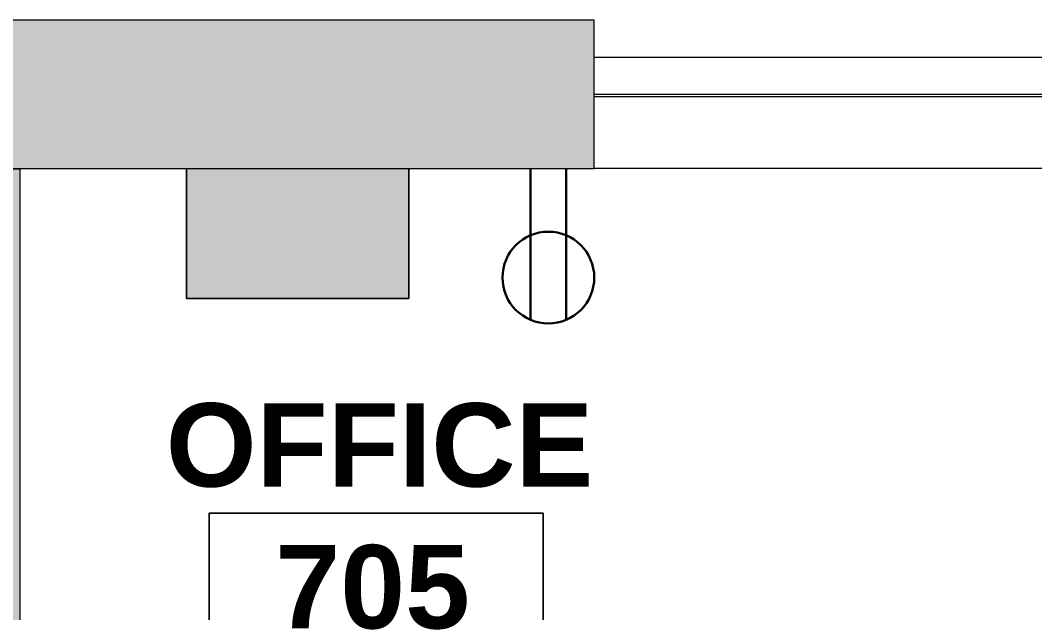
# Model space of a CAD drawing. Header units: inches. Extents: x 587 to 1284, y 1170 to 2052.
# Drawn here: x 661.1 to 770.5, y 1987.6 to 2051.5 of the extents above; entities that cross this region are included whole.
import ezdxf

# ---------------------------------------------------------------- set-up
doc = ezdxf.new("R2010")
doc.units = ezdxf.units.IN
doc.header["$MEASUREMENT"] = 0
for name, color, linetype, lineweight in [('A-ANNO-NOTE', 131, 'Continuous', 9), ('A-AREA-IDEN', 2, 'Continuous', 9), ('A-DETL', 90, 'Continuous', 9), ('A-DETL-GENF', 92, 'Continuous', 9), ('A-WALL', 113, 'Continuous', 13), ('A-WALL-PATT', 111, 'Continuous', 13), ('B-CL', 7, 'Continuous', 9), ('S-COLS', 52, 'Continuous', 13), ('Victor Bldg - 7th Floor_LINK_dwg', 8, 'Continuous', 9), ('WINDOWS', 7, 'Continuous', 9)]:
    doc.layers.add(name, color=color, linetype=linetype, lineweight=lineweight)
doc.styles.add('Swis721 Lt BT_B', font='', dxfattribs={"height": 9})
doc.styles.get('Swis721 Lt BT_B').set_extended_font_data('Swis721 Lt BT', bold=True)

# ---------------------------------------------------------------- blocks, each defined once
blk = doc.blocks.new('Concrete-Rectangular-Column - 24_ x 24_-6972613-Level 07  POWER _ SIGNAL')
at = {"layer": 'S-COLS', "lineweight": 9}
blk.add_hatch(color=7, dxfattribs=at).paths.add_polyline_path([(12, -12), (12, 2), (-12, 2), (-12, -12)], flags=0)
at = {"layer": 'S-COLS', "color": 8, "lineweight": 20}
for p, q in [((-12, 2), (-12, -12)), ((12, -12), (12, 2)), ((-12, -12), (12, -12))]:
    blk.add_line(p, q, dxfattribs=at)
blk = doc.blocks.new('Victor Bldg - 7th Floor_LINK_dwg-6972240-Level 07  POWER _ SIGNAL')
at = {"layer": 'B-CL', "flags": 128}
blk.add_lwpolyline([(703, 2035.5), (703, 2021.5), (679, 2021.5), (679, 2035.5)], dxfattribs=at)
at = {"layer": 'WINDOWS'}
for p, q in [((778, 2047.5), (723, 2047.5)), ((778, 2043.5), (723, 2043.5)), ((778, 2043.25), (723, 2043.25)), ((778, 2035.5), (723, 2035.5))]:
    blk.add_line(p, q, dxfattribs=at)
blk = doc.blocks.new('Room Tag - Room Name and Number-3379422-Level 07  POWER _ SIGNAL')
at = {"layer": 'A-AREA-IDEN'}
for p, q in [((-0.1881, -0.1636), (-0.1881, -0.0018)), ((-0.1881, -0.0018), (0.1869, -0.0018)), ((0.1869, -0.0018), (-0.1881, -0.0018)), ((-0.1881, -0.0018), (-0.1881, -0.1636)), ((0.1869, -0.0018), (0.1869, -0.1636)), ((0.1869, -0.1636), (0.1869, -0.0018)), ((0.1869, -0.1636), (-0.1881, -0.1636)), ((-0.1881, -0.1636), (0.1869, -0.1636))]:
    blk.add_line(p, q, dxfattribs=at)

msp = doc.modelspace()

# ---------------------------------------------------------------- hatches: boundary and pattern name
at = {"layer": 'A-DETL-GENF'}
h = msp.add_hatch(color=7, dxfattribs=at)
h.paths.add_polyline_path([(1083, 2035.5), (1083, 2051.5), (1019, 2051.5), (1019, 2035.5), (1063, 2035.5)], flags=0)
h.paths.add_polyline_path([(659, 2035.5), (723, 2035.5), (723, 2051.5), (659, 2051.5), (659, 2035.52)], flags=0)
h.paths.add_polyline_path([(1263, 2035.5), (1263, 2051.5), (1199, 2051.5), (1199, 2035.5), (1205, 2035.5)], flags=0)
h.paths.add_polyline_path([(778, 2035.5), (784, 2035.5), (784, 2047.5), (778, 2047.5)], flags=0)
h.paths.add_polyline_path([(604, 2035.5), (604, 2047.5), (598, 2047.5), (598, 2035.5)], flags=0)
h.paths.add_polyline_path([(839, 2035.5), (903, 2035.5), (903, 2051.5), (839, 2051.5)], flags=0)
h.paths.add_polyline_path([(1144, 2035.5), (1144, 2047.5), (1138, 2047.5), (1138, 2035.5)], flags=0)
h.paths.add_polyline_path([(961.23, 2035.5), (963.75, 2035.5), (963.75, 2047.5), (958, 2047.5), (958, 2035.5), (959.73, 2035.5)], flags=0)
at = {"layer": 'A-WALL-PATT', "lineweight": 9}
h = msp.add_hatch(color=7, dxfattribs=at)
h.paths.add_polyline_path([(657.09, 1234.9), (661.09, 1234.9), (661.09, 1243.65), (657.09, 1243.65)], flags=0)
h.paths.add_polyline_path([(657.09, 1282.15), (661.09, 1282.15), (661.09, 2035.43), (657.09, 2035.43), (657.09, 1283.96)], flags=0)

# ---------------------------------------------------------------- linework, layer by layer
at = {"layer": 'A-ANNO-NOTE', "lineweight": 30}
for p, q in [((716.12, 2035.5), (716.12, 2019.18)), ((719.95, 2035.5), (719.95, 2019.18)), ((719.95, 2035.5), (719.95, 2019.18))]:
    msp.add_line(p, q, dxfattribs=at)
msp.add_circle((718.04, 2023.74), 4.95, dxfattribs=at)
at = {"layer": 'A-DETL'}
for p, q in [((723, 2051.5), (659, 2051.5)), ((723, 2035.5), (723, 2051.5)), ((659, 2035.5), (723, 2035.5))]:
    msp.add_line(p, q, dxfattribs=at)
at = {"layer": 'A-WALL', "color": 8, "lineweight": 20}
for p, q in [((661.09, 2035.43), (657.09, 2035.43)), ((661.09, 1912.81), (661.09, 2035.43))]:
    msp.add_line(p, q, dxfattribs=at)

# ---------------------------------------------------------------- block references
at = {"layer": 'A-AREA-IDEN', "xscale": 95.99999999999994, "yscale": 95.99999999999994, "zscale": 95.99999999999994}
msp.add_blockref('Room Tag - Room Name and Number-3379422-Level 07  POWER _ SIGNAL', (699.53, 1998.51), dxfattribs=at)
at = {"layer": 'S-COLS', "lineweight": 9}
msp.add_blockref('Concrete-Rectangular-Column - 24_ x 24_-6972613-Level 07  POWER _ SIGNAL', (691, 2033.5), dxfattribs=at)
at = {"layer": 'Victor Bldg - 7th Floor_LINK_dwg', "color": 7}
msp.add_blockref('Victor Bldg - 7th Floor_LINK_dwg-6972240-Level 07  POWER _ SIGNAL', (0, 0), dxfattribs=at)

# ---------------------------------------------------------------- texts
at = {"layer": 'A-AREA-IDEN', "char_height": 9, "attachment_point": 1, "style": 'Swis721 Lt BT_B'}
for s, insert, width in [('OFFICE', (676.79, 2010.19), 54.843), ('705', (688.61, 1994.89), 25.452)]:
    msp.add_mtext(s, dxfattribs=dict(at, insert=insert, width=width))

doc.saveas('drawing.dxf')
